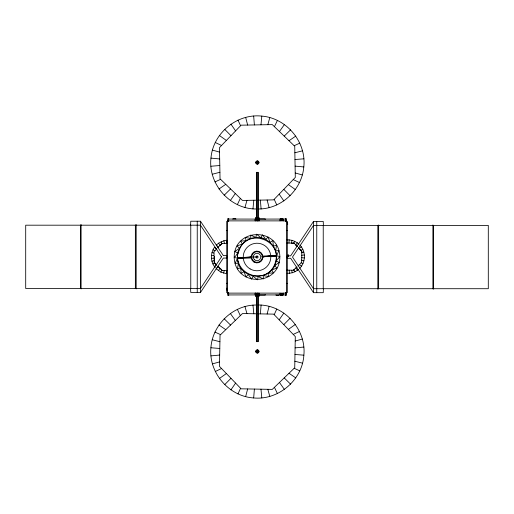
<?xml version="1.0" encoding="UTF-8"?>
<svg xmlns="http://www.w3.org/2000/svg" width="514" height="514" viewBox="0 0 514 514"><rect width="100%" height="100%" fill="white"/><g stroke="black" fill="none" stroke-linecap="round" stroke-linejoin="round"><path stroke-width="0.77" d="M255.728 296.302L255.728 293.121L255.728 296.302L256.865 296.302L256.865 294.907L228.03 294.946M255.728 219.092L255.728 217.698L256.865 217.698L256.865 219.092L228.03 219.054M256.859 341.656L256.865 293.121L256.865 294.31M257.835 341.656L257.835 294.907L286.022 294.946M257.347 294.31L257.347 293.121L257.835 293.121L257.835 296.302L258.966 296.302L258.966 293.121L258.998 294.907M258.966 217.698L258.966 220.879L258.966 217.698L257.835 217.698L257.835 220.879L257.347 220.879L257.347 219.69M256.659 208.98C230.362 209.532 207.932 184.115 210.965 158.113C212.899 133.248 237.025 113.318 261.806 116.106C286.664 118.04 306.601 142.166 303.806 166.947C301.917 189.814 281.197 209.301 258.137 208.992M215.257 267.653C210.419 262.056 210.207 253.254 214.479 247.266L216.857 249.059M298.21 265.796L301.647 262.455L301.853 251.23L298.538 247.767M238.252 253.132C244.837 225.505 286.099 239.826 274.155 265.597C264.016 286.137 232.379 273.345 238.278 251.539M288.99 243.064L289.119 239.865L286.94 239.877M226.648 270.576L226.475 273.711L220.898 272.163L216.182 268.777L218.347 266.509L219.484 267.614M288.393 255.021L288.303 256.595L287.853 255.072M258.137 305.008C284.158 304.519 306.46 329.397 303.87 355.18C302.316 380.064 278.492 400.367 253.672 397.952L254.385 389.059M257.257 353.047L257.508 349.899M260.386 313.881L261.093 304.988M252.965 208.954L253.794 200.242M257.238 164.101L257.533 160.959M260.977 124.818L261.806 116.106M227.869 221.361L227.869 221.039L227.541 221.528L228.19 221.528L228.19 219.092M227.708 292.839L228.023 292.755L227.541 293.121L227.541 220.879L286.504 220.879L286.504 293.121L227.541 293.121L227.869 292.961M228.023 292.839L227.908 292.954M286.022 221.206L286.343 221.206L285.855 220.879L285.855 221.528L286.504 221.528L286.337 221.245M285.848 293.089L286.504 293.121L285.848 292.447L285.855 293.121L286.285 292.652M299.662 268.379C305.804 262.268 306.023 251.423 299.958 245.191M253.672 397.952C228.788 396.403 208.485 372.579 210.901 347.76C212.443 324.61 233.33 304.654 256.659 305.02M289.119 239.865L291.984 240.346L291.38 243.109L294.117 243.154L297.433 246.617M223.622 273.185L224.22 270.621M288.662 255.066L288.303 256.595L288.123 255.028M245.66 396.602L247.652 388.937M256.987 352.996L257.784 349.944M267.119 314.003L269.111 306.338M244.972 207.476L246.938 200.364M256.961 164.05L257.803 161.004M267.833 124.696L269.799 117.577M291.984 240.346L294.721 241.329L293.687 243.154M220.898 272.163L221.868 269.901L220.506 268.597M238.001 393.885L240.571 388.256M256.73 352.906L258.041 350.034M274.2 314.684L276.77 309.055M237.352 204.643L240.334 198.378M256.704 163.953L258.06 161.1M274.431 126.682L277.412 120.417M228.023 292.755L228.19 292.472L227.541 292.472L227.708 292.755M286.022 221.245L285.855 221.528L286.182 221.367M285.855 293.121L286.176 292.607M294.721 241.329L297.246 242.775L295.691 245.21L296.803 246.367M218.392 270.679L220.05 268.16M190.598 288.502L190.765 292.466L200.479 292.466L223.333 258.06L226.802 258.06M323.402 225.402L323.235 221.431L313.521 221.431L290.667 255.843L287.197 255.843M230.927 389.869L235.598 383.097M256.486 352.771L258.279 350.169M279.173 319.843L283.837 313.071M230.349 200.524L235.316 193.54M256.467 163.818L258.298 161.242M279.449 131.52L284.422 124.536M286.041 292.717L286.504 292.472L285.848 292.447L286.182 292.961M216.76 248.75L213.997 251.635L214.197 262.86L216.49 265.083M217.865 247.594L221.727 243.552L227.297 243.45M221.727 243.552L222.157 243.552L220.153 245.615L218.604 243.173L223.866 240.751L226.732 240.263L226.86 243.469M224.663 384.697L230.966 378.298M256.274 352.598L258.491 350.342M283.805 324.642L290.108 318.243M224.162 195.249L230.561 188.946M256.261 163.638L258.51 161.422M284.21 136.114L290.609 129.811M293.198 270.248L297.066 266.907M287.191 273.326C291.297 273.506 295.492 272.073 298.557 269.323M218.604 243.173L216.362 245.037L218.489 247.343M301.371 246.861L298.994 248.654L300.696 250.459L302.842 249.386M232.701 219.054L233.51 218.45L235.129 218.45L235.939 219.054M279.115 294.946L278.299 295.55L276.68 295.55L275.87 294.946M214.332 266.522L216.066 265.263M219.394 378.51L226.378 373.537M256.101 352.386L258.671 350.554M288.393 329.403L295.377 324.43M218.983 188.985L225.755 184.32M256.081 163.426L258.683 161.634M289.009 140.74L295.788 136.075M227.908 292.639L228.19 292.472L228.19 294.907M212.899 263.978L214.826 263.052L216.188 264.395M215.276 371.5L221.54 368.519M255.959 352.148L258.812 350.792M293.231 334.421L299.495 331.44M214.974 181.911L220.596 179.341M255.946 163.189L258.818 161.871M294.169 145.719L299.797 143.143M301.416 252.837L303.851 252.13M212.436 363.88L219.549 361.92M255.863 351.891L258.908 351.049M295.216 341.02L302.335 339.06M211.929 261.221L214.556 260.502L214.473 256.499M212.25 174.252L219.915 172.261M255.856 162.925L258.915 162.135M294.85 152.793L302.521 150.808M301.39 255.304L304.378 255.008M210.965 355.887L219.677 355.058M255.811 351.621L258.96 351.319M295.094 347.882L303.806 347.053M262.05 256.762L276.089 255.503L276.301 255.921L262.005 256.846M211.447 258.336L214.499 258.079M210.901 166.24L219.793 165.527M255.811 162.655L258.96 162.405M294.972 159.533L303.87 158.82M251.494 257.141L237.751 258.079L237.789 257.726L251.372 257.071M248.159 257.347L237.751 258.079L250.793 257.777M249.759 257.238L251.365 257.122M276.301 255.921L262.776 256.788L276.198 255.535L262.75 256.081M262.056 256.814L276.159 255.876M251.5 257.084L237.789 257.726L237.892 258.124L251.693 257.784M256.871 200.184L242.479 200.447L220.037 178.801L219.472 147.627L241.111 125.178L272.291 124.613L294.734 146.259L295.299 177.433L273.654 199.875L258.189 200.158M217.634 266.194L222.215 270.647L226.989 270.563M256.865 217.512L256.377 217.512L256.377 172.344L258.317 172.344L258.317 217.512L257.835 217.512M228.03 218.919L228.679 218.919M233.51 218.919L233.998 218.919M234.647 218.919L235.129 218.919M258.928 218.932L265.237 218.932L265.237 219.42M285.366 218.925L286.015 218.925M286.015 219.054L257.835 219.092L257.835 172.344M256.865 219.317L257.835 219.317M256.865 219.986L257.835 219.986M228.03 220.545L228.679 220.545M285.366 220.545L286.015 220.545M226.802 255.631L223.333 255.631L200.479 221.219L190.765 221.219L190.598 225.19M227.541 221.361L226.732 221.361L226.732 292.639L227.541 292.639M286.504 221.361L287.313 221.361L287.313 292.639L286.504 292.639M226.732 230.49L227.541 230.49M286.504 230.49L287.313 230.49M301.422 251.23L301.853 251.23M226.732 257L227.541 257M251.115 257L257.026 257L256.923 256.235M286.504 257L287.313 257M287.197 258.272L290.667 258.272L313.521 292.678L323.235 292.678L323.402 288.714M301.647 262.455L301.024 262.648L302.945 263.579M214.197 262.86L214.826 263.052M222.215 270.647L222.652 270.647M226.732 283.323L227.541 283.323M286.504 283.362L287.313 283.362M228.03 293.455L228.679 293.455M285.373 293.455L286.022 293.455M256.865 294.014L257.835 294.014M256.865 294.683L257.835 294.683M228.03 295.081L228.679 295.081M258.928 295.068L265.237 295.068L265.237 294.58M276.68 295.081L277.168 295.081M277.817 295.081L278.299 295.081M285.373 295.081L286.022 295.081M256.865 296.488L256.377 296.488L256.377 341.656L258.317 341.656L258.317 296.488L257.835 296.488M260.894 238.226L263.284 238.271M286.96 243.019L294.117 243.154M286.844 270.133L293.629 270.248M251.564 275.742L253.158 275.774M256.871 313.816L242.479 313.553L220.037 335.199L219.472 366.373L241.111 388.822L272.291 389.387L294.734 367.741L295.299 336.567L273.654 314.125L258.189 313.842M210.901 347.76L219.793 348.473M255.811 351.345L258.96 351.595M294.972 354.467L303.87 355.18M301.345 257.675L304.404 257.932M210.965 158.113L219.677 158.942M255.811 162.379L258.96 162.681M295.094 166.118L303.806 166.947M211.466 255.407L213.708 255.631M212.25 339.748L219.915 341.739M255.856 351.075L258.915 351.865M294.85 361.207L302.521 363.192M301.288 260.103L303.922 260.816M212.436 150.12L219.549 152.08M255.863 162.109L258.908 162.951M295.216 172.98L302.335 174.94M211.993 252.535L213.824 253.061M214.974 332.089L220.596 334.659M255.946 350.811L258.818 352.129M294.169 368.281L299.797 370.857M215.276 142.5L221.54 145.481M255.959 161.852L258.812 163.208M293.231 179.579L299.495 182.56M213.008 249.791L215.148 250.864M218.983 325.015L225.755 329.68M256.081 350.574L258.683 352.366M289.009 373.26L295.788 377.925M219.394 135.49L226.378 140.463M256.101 161.614L258.671 163.446M288.393 184.597L295.377 189.57M299.206 264.44L301.512 266.123M297.246 242.775L298.923 244.169M224.162 318.751L230.561 325.054M256.261 350.362L258.51 352.578M284.21 377.886L290.609 384.189M224.663 129.303L230.966 135.702M256.274 161.402L258.491 163.658M283.805 189.358L290.108 195.757M230.349 313.476L235.316 320.46M256.467 350.182L258.298 352.758M279.449 382.48L284.422 389.464M230.927 124.131L235.598 130.903M256.486 161.229L258.279 163.831M279.173 194.157L283.837 200.929M295.794 267.762L297.452 270.274M238.059 261.645L238.83 263.039M237.352 309.357L240.334 315.622M256.704 350.047L258.06 352.9M274.431 387.318L277.412 393.583M238.001 120.115L240.571 125.744M256.73 161.094L258.041 163.966M274.2 199.316L276.77 204.945M293.982 269.503L294.952 271.758M221.129 241.734L221.964 243.758M244.972 306.524L246.938 313.636M256.961 349.95L257.803 352.996M267.833 389.304L269.799 396.422M287.23 222.241L287.756 224.207M245.66 117.398L247.652 125.063M256.987 161.004L257.784 164.056M267.119 199.997L269.111 207.662M291.631 270.216L292.228 272.78M223.866 240.751L224.464 243.514M252.965 305.046L253.794 313.758M257.238 349.899L257.533 353.041M260.977 389.182L261.806 397.894M253.672 116.048L254.385 124.941M257.257 160.953L257.508 164.101M260.386 200.119L261.093 209.012M289.196 270.171L289.369 273.307M214.556 260.502L214.608 262.076M433.713 225.402L432.737 225.074L432.737 225.402M433.713 288.714L433.713 289.035L432.737 288.714M433.553 225.402L433.553 288.714M432.904 225.402L432.904 288.714M378.799 225.402L378.799 225.074L377.668 225.402M378.799 288.714L377.668 289.035L377.668 288.714M378.638 225.402L378.638 288.714M377.829 225.402L377.829 288.714M323.235 225.402L323.235 288.714M316.759 221.431L316.759 292.678M313.521 221.431L313.521 292.678M286.015 220.879L286.015 218.45L285.366 218.45L285.366 220.879M286.022 293.121L286.022 295.55L285.373 295.55L285.373 293.121M285.925 219.092L285.925 220.879M285.925 293.121L285.925 294.907M283.265 220.879L283.265 219.054L282.456 218.45L280.83 218.45L280.021 219.054L280.021 220.879M283.265 293.121L283.265 294.946L282.456 295.55L280.837 295.55L280.027 294.946L280.027 293.121M258.966 293.121L258.966 296.302M256.859 172.344L256.865 220.879M255.728 217.698L255.728 220.879M255.117 219.092L255.117 220.879M255.117 293.121L255.117 294.907M228.679 220.879L228.679 218.45L228.03 218.45L228.03 220.879M228.679 293.121L228.679 295.55L228.03 295.55L228.03 293.121M226.899 288.142L226.899 290.179M200.479 221.219L200.479 292.466M197.241 221.219L197.241 292.466M190.765 225.19L190.765 288.502M136.332 225.19L136.332 224.862L135.201 225.19M136.332 288.502L136.332 288.823L135.201 288.502M136.171 225.19L136.171 288.502M135.362 225.19L135.362 288.502M81.263 225.19L81.263 224.862L80.287 225.19M81.263 288.502L81.263 288.823L80.287 288.502M81.096 225.19L81.096 288.502M80.447 225.19L80.447 288.502M237.828 253.049C232.848 281.659 277.393 284.884 276.59 255.85C276.044 245.377 266.342 236.755 255.876 237.436C250.723 237.886 245.923 240.211 242.377 243.977C238.669 248.018 238.58 253.929 234.191 257.488C235.181 287.307 280.149 286.343 279.86 256.512C278.864 226.693 233.902 227.657 234.191 257.488L237.455 258.15L235.097 263.386L238.419 263.174L237.494 268.841L240.655 267.781L241.227 273.493L244.002 271.649L246.033 277.02L248.236 274.521L251.59 279.186L253.068 276.198L257.514 279.834L258.176 276.564L263.406 278.929L263.2 275.6L268.867 276.532L267.8 273.371L273.519 272.799L271.675 270.023L277.046 267.993L274.547 265.789L279.205 262.436L276.224 260.951L279.86 256.512L276.59 255.85L278.954 250.614L275.626 250.826L276.551 245.159L273.397 246.219L272.825 240.507L270.049 242.351L268.019 236.98L265.815 239.479L262.461 234.814L260.977 237.802L256.531 234.166L255.876 237.436L250.639 235.071L250.851 238.4L245.184 237.468L246.245 240.629L240.533 241.201L242.377 243.977L237.005 246.007L239.505 248.211L234.84 251.564L237.828 253.049M221.502 256.846L200.479 288.502L25.7 288.502L25.7 225.19L200.479 225.19L221.502 256.846M313.521 225.402L292.498 257.058L313.521 288.714L488.3 288.714L488.3 225.402L313.521 225.402M281.319 218.925L280.83 218.925L280.83 220.545L281.319 220.545L281.319 218.925M282.456 218.925L281.968 218.925L281.968 220.545L282.456 220.545L282.456 218.925M281.325 293.455L280.837 293.455L280.837 295.081L281.325 295.081L281.325 293.455M282.456 293.455L281.968 293.455L281.968 295.081L282.456 295.081L282.456 293.455M250.138 268.925A13.769 13.769 0 0 0 270.794 257A13.769 13.769 0 0 0 250.138 245.075A13.769 13.769 0 0 0 250.138 268.925M254.07 262.121A5.911 5.911 0 0 0 262.937 257A5.911 5.911 0 0 0 254.07 251.879A5.911 5.911 0 0 0 254.07 262.121M254.391 259.634A3.72 3.72 0 0 0 260.617 257.964A3.72 3.72 0 0 0 256.062 253.402A3.72 3.72 0 0 0 254.391 259.634M254.353 261.626A5.346 5.346 0 0 0 262.365 257A5.346 5.346 0 0 0 254.353 252.374A5.346 5.346 0 0 0 254.353 261.626M256.28 257.745A1.054 1.054 0 0 0 258.041 257.27A1.054 1.054 0 0 0 256.749 255.985A1.054 1.054 0 0 0 256.28 257.745"/></g></svg>
